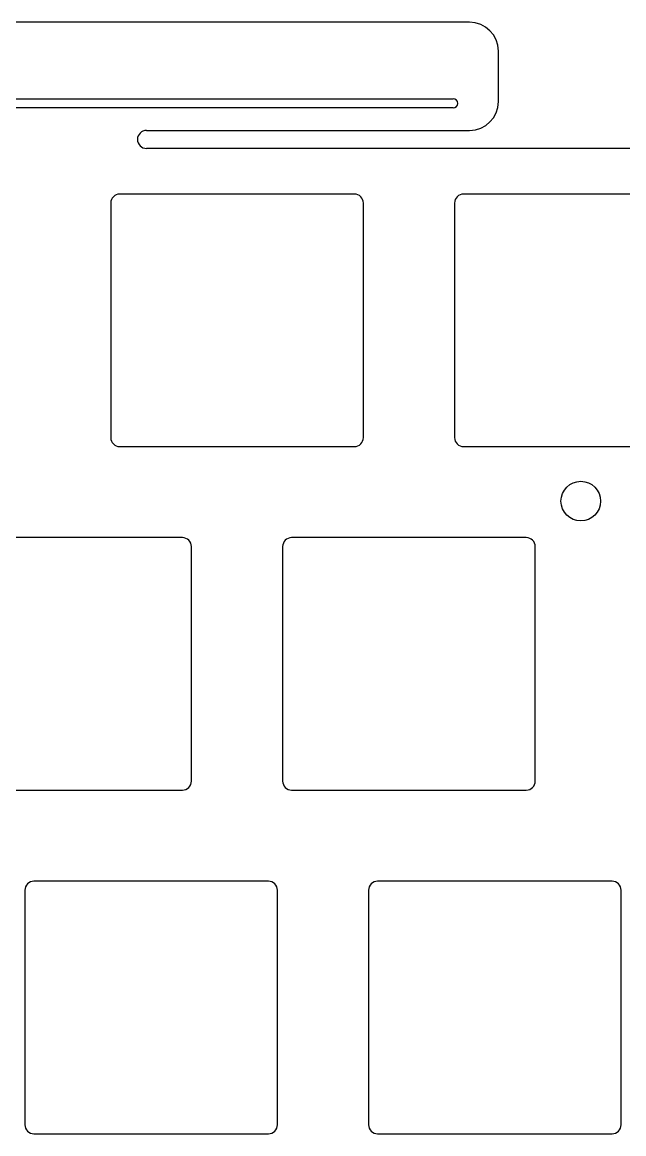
# Model space of a CAD drawing. Extents: x -1 to 285, y -102 to 8.
# Drawn here: x 111.4 to 144.7, y -54.1 to 7.5 of the extents above; entities that cross this region are included whole.
import ezdxf

# ---------------------------------------------------------------- set-up
doc = ezdxf.new("R2010")
doc.units = 0
doc.layers.add('BLACK', color=7, linetype='CONTINUOUS')

msp = doc.modelspace()

# ---------------------------------------------------------------- linework, layer by layer
at = {"layer": 'BLACK', "linetype": 'CONTINUOUS'}
for p, q in [((136.1799, 7.525), (89.379918, 7.525)), ((137.779918, 3.125), (137.779918, 5.925)), ((90.2799, 3.275), (135.2799, 3.275)), ((135.2799, 2.775), (90.2799, 2.775)), ((118.2799, 1.525), (136.187275, 1.525)), ((166.4201, 0.525), (118.2799, 0.525)), ((129.8, -2), (116.8, -2)), ((148.85, -2), (135.85, -2)), ((116.3, -2.5), (116.3, -15.5)), ((130.3, -15.5), (130.3, -2.5)), ((135.35, -2.5), (135.35, -15.5)), ((116.8, -16), (129.8, -16)), ((135.85, -16), (148.85, -16)), ((120.275, -21.05), (107.275, -21.05)), ((120.775, -34.55), (120.775, -21.55)), ((125.825, -21.55), (125.825, -34.55)), ((139.325, -21.05), (126.325, -21.05)), ((139.825, -34.55), (139.825, -21.55)), ((107.275, -35.05), (120.275, -35.05)), ((126.325, -35.05), (139.325, -35.05)), ((111.5375, -40.6), (111.5375, -53.6)), ((125.0375, -40.1), (112.0375, -40.1)), ((125.5375, -53.6), (125.5375, -40.6)), ((130.5875, -40.6), (130.5875, -53.6)), ((144.0875, -40.1), (131.0875, -40.1)), ((144.5875, -53.6), (144.5875, -40.6)), ((112.0375, -54.1), (125.0375, -54.1)), ((131.0875, -54.1), (144.0875, -54.1))]:
    msp.add_line(p, q, dxfattribs=at)
at = {"layer": 'BLACK'}
msp.add_circle((142.35, -19.025), 1.1, dxfattribs=at)
for centre, radius, start, end in [((136.1799, 5.925), 1.6, 0, 90), ((135.2799, 3.025), 0.25, -90, 90), ((136.1799, 3.125), 1.600018, -89.73590414, 0), ((118.2799, 1.025), 0.5, -270, -90), ((116.8, -2.5), 0.5, 90, 180), ((129.8, -2.5), 0.5, 0, 90), ((135.85, -2.5), 0.5, 90, 180), ((116.8, -15.5), 0.5, -180, -90), ((129.8, -15.5), 0.5, -90, 0), ((135.85, -15.5), 0.5, -180, -90), ((120.275, -21.55), 0.5, 0, 90), ((126.325, -21.55), 0.5, 90, 180), ((139.325, -21.55), 0.5, 0, 90), ((120.275, -34.55), 0.5, -90, 0), ((126.325, -34.55), 0.5, -180, -90), ((139.325, -34.55), 0.5, -90, 0), ((112.0375, -40.6), 0.5, 90, 180), ((125.0375, -40.6), 0.5, 0, 90), ((131.0875, -40.6), 0.5, 90, 180), ((144.0875, -40.6), 0.5, 0, 90), ((112.0375, -53.6), 0.5, -180, -90), ((125.0375, -53.6), 0.5, -90, 0), ((131.0875, -53.6), 0.5, -180, -90), ((144.0875, -53.6), 0.5, -90, 0)]:
    msp.add_arc(centre, radius, start, end, dxfattribs=at)

doc.saveas('drawing.dxf')
